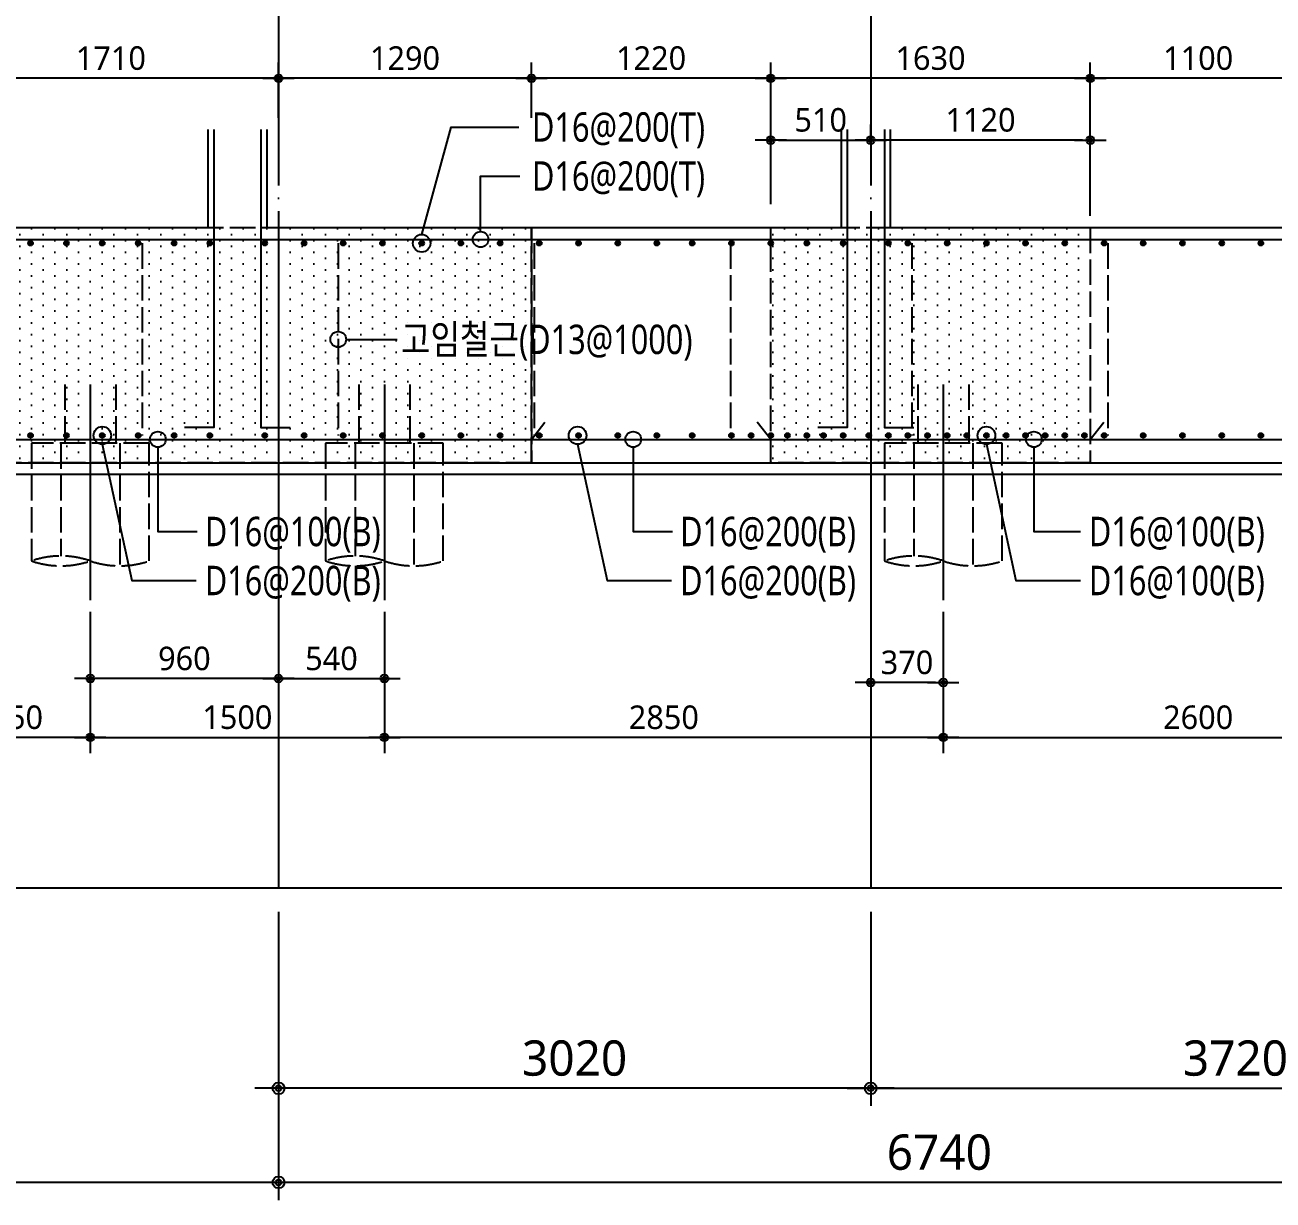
# Model space of a CAD drawing. Header units: millimetres. Extents: x 262481 to 2519995, y -394348 to 364571.
# Drawn here: x 544811 to 551176, y -83386 to -77393 of the extents above; entities that cross this region are included whole.
import ezdxf
from ezdxf.enums import TextEntityAlignment as Align
from ezdxf.xclip import XClip

# ---------------------------------------------------------------- set-up
doc = ezdxf.new("R2010")
doc.units = ezdxf.units.MM
doc.header["$LTSCALE"] = 65
doc.header["$XCLIPFRAME"] = 0
doc.linetypes.add('CEN', pattern=[62, 60, -1, 0, -1])
doc.linetypes.add('HID', pattern=[2.5, 2, -0.5])
doc.layers.get('Defpoints').update_dxf_attribs({"color": 145})
for name, color, linetype in [('BAR', 2, 'Continuous'), ('BAR1', 3, 'Continuous'), ('BARR', 1, 'Continuous'), ('CEN', 1, 'CEN'), ('DIM', 7, 'Continuous'), ('DOT', 3, 'Continuous'), ('LEADER', 7, 'Continuous'), ('PI', 4, 'HID'), ('T', 1, 'Continuous'), ('W1', 11, 'Continuous'), ('XS-기초$0$252', 252, 'Continuous'), ('고임철근', 4, 'HID'), ('버림', 8, 'Continuous'), ('보강구간', 6, 'HID')]:
    doc.layers.add(name, color=color, linetype=linetype)
doc.layers.add('DEFPOINT', color=144, linetype='Continuous', plot=False)
doc.layers.add('TEXT', color=3, linetype='Continuous', lineweight=9)
doc.styles.add('맑은고딕', font='malgun.ttf')
doc.dimstyles.new('DIM_40', dxfattribs={"dimscale": 40, "dimtxt": 3, "dimasz": 1, "dimexe": 2, "dimexo": 1.5, "dimgap": 1, "dimtad": 1, "dimdec": 0, "dimzin": 0, "dimdsep": 46, "dimtxsty": '맑은고딕', "dimblk1": 'DIMDOT', "dimblk2": 'DIMDOT', "dimsah": 1, "dimcen": 0.09, "dimdle": 2, "dimclrd": 7, "dimclre": 7, "dimclrt": 6, "dimadec": 0, "dimazin": 0, "dimtfac": 1, "dimtdec": 0, "dimtix": 1, "dimtmove": 2, "dimatfit": 3, "dimldrblk": 'DIMDOT', "dimfxl": 0, "dimtolj": 1, "dimtzin": 0, "dimarcsym": 0})
doc.dimstyles.new('DIM_60', dxfattribs={"dimscale": 60, "dimtxt": 3, "dimasz": 1, "dimexe": 1.5, "dimexo": 2, "dimgap": 1, "dimtad": 1, "dimdec": 0, "dimzin": 0, "dimdsep": 46, "dimtxsty": '맑은고딕', "dimblk1": 'DIMDOT', "dimblk2": 'DIMDOT', "dimsah": 1, "dimcen": 0.09, "dimdle": 2, "dimclrd": 7, "dimclre": 7, "dimclrt": 3, "dimadec": 0, "dimazin": 0, "dimtfac": 1, "dimtdec": 0, "dimtix": 1, "dimtmove": 2, "dimatfit": 3, "dimldrblk": 'DIMDOT', "dimfxl": 0, "dimtolj": 1, "dimtzin": 0, "dimarcsym": 0})
pattern_1 = [(270, (336404.29, -302471.65), (60, -30), [0, -60])]

# ---------------------------------------------------------------- blocks, each defined once
blk = doc.blocks.new('XS-기초$0$A$C762E058C')
at = {"layer": 'XS-기초$0$252'}
h = blk.add_hatch(color=256, dxfattribs=at)
h.dxf.hatch_style = 1
h.paths.add_polyline_path([(93400, -71500), (92600, -71500), (92600, -72000), (93400, -72000)])
h.paths.add_polyline_path([(85300, -71500), (84500, -71500), (84500, -72000), (85300, -72000)])
h.paths.add_polyline_path([(93400, -63400), (92600, -63400), (92600, -63900), (93400, -63900)])
h.paths.add_polyline_path([(85300, -63400), (84500, -63400), (84500, -63900), (85300, -63900)])
h.paths.add_polyline_path([(93400, -55300), (92600, -55300), (92600, -55800), (93400, -55800)])
h.paths.add_polyline_path([(85300, -55300), (84500, -55300), (84500, -55800), (85300, -55800)])
h.paths.add_polyline_path([(93400, -47200), (92600, -47200), (92600, -47700), (93400, -47700)])
h.paths.add_polyline_path([(85300, -47200), (84500, -47200), (84500, -47700), (85300, -47700)])
h.paths.add_polyline_path([(93400, -39100), (92600, -39100), (92600, -39600), (93400, -39600)])
h.paths.add_polyline_path([(85300, -39100), (84500, -39100), (84500, -39600), (85300, -39600)])
h.paths.add_polyline_path([(73650, -71500), (72850, -71500), (72850, -72000), (73650, -72000)])
h.paths.add_polyline_path([(77850, -71500), (77050, -71500), (77050, -72000), (77850, -72000)])
h.paths.add_polyline_path([(68450, -71500), (67650, -71500), (67650, -72000), (68450, -72000)])
h.paths.add_polyline_path([(73650, -63400), (72850, -63400), (72850, -63900), (73650, -63900)])
h.paths.add_polyline_path([(77850, -63400), (77050, -63400), (77050, -63900), (77850, -63900)])
h.paths.add_polyline_path([(68450, -63400), (67650, -63400), (67650, -63900), (68450, -63900)])
h.paths.add_polyline_path([(73650, -55300), (72850, -55300), (72850, -55800), (73650, -55800)])
h.paths.add_polyline_path([(77850, -55300), (77050, -55300), (77050, -55800), (77850, -55800)])
h.paths.add_polyline_path([(68450, -55300), (67650, -55300), (67650, -55800), (68450, -55800)])
h.paths.add_polyline_path([(73650, -47200), (72850, -47200), (72850, -47700), (73650, -47700)])
h.paths.add_polyline_path([(77850, -47200), (77050, -47200), (77050, -47700), (77850, -47700)])
h.paths.add_polyline_path([(68450, -47200), (67650, -47200), (67650, -47700), (68450, -47700)])
h.paths.add_polyline_path([(73650, -39100), (72850, -39100), (72850, -39600), (73650, -39600)])
h.paths.add_polyline_path([(77850, -39100), (77050, -39100), (77050, -39600), (77850, -39600)])
h.paths.add_polyline_path([(68450, -39100), (67650, -39100), (67650, -39600), (68450, -39600)])
h.paths.add_polyline_path([(73650, -22900), (72850, -22900), (72850, -23400), (73650, -23400)])
h.paths.add_polyline_path([(73650, -31000), (72850, -31000), (72850, -31500), (73650, -31500)])
h.paths.add_polyline_path([(101500, -63400), (100700, -63400), (100700, -63900), (101500, -63900)])
h.paths.add_polyline_path([(101500, -41540), (100700, -41540), (100700, -42040), (101500, -42040)])
h.paths.add_polyline_path([(101500, -35500), (100700, -35500), (100700, -36000), (101500, -36000)])
h.paths.add_polyline_path([(101500, -29350), (100700, -29350), (100700, -29850), (101500, -29850)])
h.paths.add_polyline_path([(101500, -22900), (100700, -22900), (100700, -23400), (101500, -23400)])
h.paths.add_polyline_path([(68450, -22900), (67650, -22900), (67650, -23400), (68450, -23400)])
h.paths.add_polyline_path([(77850, -22900), (77050, -22900), (77050, -23400), (77850, -23400)])
h.paths.add_polyline_path([(85300, -22900), (84500, -22900), (84500, -23400), (85300, -23400)])
h.paths.add_polyline_path([(93400, -31000), (92600, -31000), (92600, -31500), (93400, -31500)])
h.paths.add_polyline_path([(77850, -31000), (77050, -31000), (77050, -31500), (77850, -31500)])
h.paths.add_polyline_path([(85300, -31000), (84500, -31000), (84500, -31500), (85300, -31500)])
h.paths.add_polyline_path([(93400, -22900), (92600, -22900), (92600, -23400), (93400, -23400)])
h.paths.add_polyline_path([(68450, -31000), (67650, -31000), (67650, -31500), (68450, -31500)])
h.paths.add_polyline_path([(101500, -47580), (100700, -47580), (100700, -48080), (101500, -48080)])
h.paths.add_polyline_path([(101500, -55300), (100700, -55300), (100700, -55800), (101500, -55800)])
h.paths.add_polyline_path([(101700, -72000), (101700, -71200), (101200, -71200), (101200, -72000)])
h.paths.add_polyline_path([(125700, -72000), (125700, -71200), (125200, -71200), (125200, -72000)])
h.paths.add_polyline_path([(117700, -72000), (117700, -71200), (117200, -71200), (117200, -72000)])
h.paths.add_polyline_path([(109700, -72000), (109700, -71200), (109200, -71200), (109200, -72000)])
h.paths.add_polyline_path([(136755, -71500), (135955, -71500), (135955, -72000), (136755, -72000)])
h.paths.add_polyline_path([(144555, -71500), (143755, -71500), (143755, -72000), (144555, -72000)])
h.paths.add_polyline_path([(133700, -72000), (133700, -71200), (133200, -71200), (133200, -72000)])
blk = doc.blocks.new('XS-기초')
at = {"layer": 'XS-기초$0$252'}
blk.add_blockref('XS-기초$0$A$C762E058C', (118310, 198300), dxfattribs=at)
blk = doc.blocks.new('DIMDOT')
at = {"layer": 'DIM', "linetype": 'Continuous'}
blk.add_line((-2, 0), (2, 0), dxfattribs=at)
for radius in [0.5, 0.25]:
    blk.add_circle((0, 0), radius, dxfattribs=at)
blk = doc.blocks.new('*D550')
at = {"layer": 'Defpoints', "color": 0, "linetype": 'Continuous', "transparency": 16777216}
for p in [(546104.3, -81796.2), (552844.3, -81796.2), (546104.3, -83296.2)]:
    blk.add_point(p, dxfattribs=at)
at = {"layer": 'DIM', "color": 7, "linetype": 'Continuous', "lineweight": -2, "transparency": 16777216}
for p, q in [((546104.3, -81916.2), (546104.3, -83386.2)), ((552844.3, -81916.2), (552844.3, -83386.2)), ((552784.3, -83296.2), (546164.3, -83296.2))]:
    blk.add_line(p, q, dxfattribs=at)
at = {"layer": 'DIM', "color": 7, "linetype": 'Continuous', "lineweight": -2, "transparency": 16777216, "xscale": 60, "yscale": 60, "zscale": 60, "rotation": 180}
blk.add_blockref('DIMDOT', (546104.3, -83296.2), dxfattribs=at)
at = {"layer": 'DIM', "color": 7, "linetype": 'Continuous', "lineweight": -2, "transparency": 16777216, "xscale": 60, "yscale": 60, "zscale": 60}
blk.add_blockref('DIMDOT', (552844.3, -83296.2), dxfattribs=at)
at = {"layer": 'DIM', "color": 3, "linetype": 'Continuous', "transparency": 16777216, "insert": (549474.3, -83143.2), "char_height": 180, "attachment_point": 5, "style": '맑은고딕'}
blk.add_mtext('\\A1;6740', dxfattribs=at)
blk = doc.blocks.new('*D551')
at = {"layer": 'Defpoints', "color": 0, "linetype": 'Continuous', "transparency": 16777216}
for p in [(546104.3, -81796.2), (549124.3, -81796.2), (546104.3, -82816.2)]:
    blk.add_point(p, dxfattribs=at)
at = {"layer": 'DIM', "color": 7, "linetype": 'Continuous', "lineweight": -2, "transparency": 16777216}
for p, q in [((546104.3, -81916.2), (546104.3, -82906.2)), ((549124.3, -81916.2), (549124.3, -82906.2)), ((549064.3, -82816.2), (546164.3, -82816.2))]:
    blk.add_line(p, q, dxfattribs=at)
at = {"layer": 'DIM', "color": 7, "linetype": 'Continuous', "lineweight": -2, "transparency": 16777216, "xscale": 60, "yscale": 60, "zscale": 60, "rotation": 180}
blk.add_blockref('DIMDOT', (546104.3, -82816.2), dxfattribs=at)
at = {"layer": 'DIM', "color": 7, "linetype": 'Continuous', "lineweight": -2, "transparency": 16777216, "xscale": 60, "yscale": 60, "zscale": 60}
blk.add_blockref('DIMDOT', (549124.3, -82816.2), dxfattribs=at)
at = {"layer": 'DIM', "color": 3, "linetype": 'Continuous', "transparency": 16777216, "insert": (547614.3, -82663.2), "char_height": 180, "attachment_point": 5, "style": '맑은고딕'}
blk.add_mtext('\\A1;3020', dxfattribs=at)
blk = doc.blocks.new('*D552')
at = {"layer": 'Defpoints', "color": 0, "linetype": 'Continuous', "transparency": 16777216}
for p in [(549124.3, -81796.2), (552844.3, -81796.2), (552844.3, -82816.2)]:
    blk.add_point(p, dxfattribs=at)
at = {"layer": 'DIM', "color": 7, "linetype": 'Continuous', "lineweight": -2, "transparency": 16777216}
for p, q in [((549124.3, -81916.2), (549124.3, -82906.2)), ((552844.3, -81916.2), (552844.3, -82906.2)), ((549184.3, -82816.2), (552784.3, -82816.2))]:
    blk.add_line(p, q, dxfattribs=at)
at = {"layer": 'DIM', "color": 7, "linetype": 'Continuous', "lineweight": -2, "transparency": 16777216, "xscale": 60, "yscale": 60, "zscale": 60, "rotation": 180}
blk.add_blockref('DIMDOT', (549124.3, -82816.2), dxfattribs=at)
at = {"layer": 'DIM', "color": 7, "linetype": 'Continuous', "lineweight": -2, "transparency": 16777216, "xscale": 60, "yscale": 60, "zscale": 60}
blk.add_blockref('DIMDOT', (552844.3, -82816.2), dxfattribs=at)
at = {"layer": 'DIM', "color": 3, "linetype": 'Continuous', "transparency": 16777216, "insert": (550984.3, -82663.2), "char_height": 180, "attachment_point": 5, "style": '맑은고딕'}
blk.add_mtext('\\A1;3720', dxfattribs=at)
blk = doc.blocks.new('p')
at = {"layer": 'PI'}
for p, q in [((-130, 300), (-130, 0)), ((130, 300), (130, 0)), ((300, 0), (-300, 0)), ((-300, 0), (-300, -600)), ((-150, 0), (-150, -575)), ((150, 0), (150, -625)), ((300, -600), (300, 0))]:
    blk.add_line(p, q, dxfattribs=at)
at = {"layer": 'PI', "color": 6, "linetype": 'Continuous'}
blk.add_line((0, 300, 0), (0, -800, 0), dxfattribs=at)
at = {"layer": 'PI'}
for centre, start, end in [((-150, -1037.5), 71.07536, 108.92464), ((-150, -162.5), 251.07536, 288.92464), ((150, -162.5), 251.07536, 288.92464)]:
    blk.add_arc(centre, 462.5, start, end, dxfattribs=at)
blk = doc.blocks.new('BAR')
at = {"layer": 'BARR'}
h = blk.add_hatch(color=256, dxfattribs=at)
edge = h.paths.add_edge_path()
edge.add_arc((0, 0), 15, 0, 360)
blk.add_circle((0, 0), 15, dxfattribs=at)
blk = doc.blocks.new('*D640')
at = {"layer": 'Defpoints', "color": 0, "linetype": 'Continuous', "transparency": 16777216}
for p in [(545144.3, -80326.4), (546644.3, -80326.4), (546644.3, -81026.4)]:
    blk.add_point(p, dxfattribs=at)
at = {"layer": 'DIM', "color": 7, "linetype": 'Continuous', "lineweight": -2, "transparency": 16777216}
for p, q in [((545144.3, -80386.4), (545144.3, -81106.4)), ((546644.3, -80386.4), (546644.3, -81106.4)), ((545184.3, -81026.4), (546604.3, -81026.4))]:
    blk.add_line(p, q, dxfattribs=at)
at = {"layer": 'DIM', "color": 7, "linetype": 'Continuous', "lineweight": -2, "transparency": 16777216, "xscale": 40, "yscale": 40, "zscale": 40, "rotation": 180}
blk.add_blockref('DIMDOT', (545144.3, -81026.4), dxfattribs=at)
at = {"layer": 'DIM', "color": 7, "linetype": 'Continuous', "lineweight": -2, "transparency": 16777216, "xscale": 40, "yscale": 40, "zscale": 40}
blk.add_blockref('DIMDOT', (546644.3, -81026.4), dxfattribs=at)
at = {"layer": 'DIM', "color": 6, "linetype": 'Continuous', "transparency": 16777216, "insert": (545894.3, -80924.1), "char_height": 120, "attachment_point": 5, "style": '맑은고딕'}
blk.add_mtext('\\A1;1500', dxfattribs=at)
blk = doc.blocks.new('*D641')
at = {"layer": 'Defpoints', "color": 0, "linetype": 'Continuous', "transparency": 16777216}
for p in [(544394.3, -80326.4), (545144.3, -80326.4), (544394.3, -81026.4)]:
    blk.add_point(p, dxfattribs=at)
at = {"layer": 'DIM', "color": 7, "linetype": 'Continuous', "lineweight": -2, "transparency": 16777216}
for p, q in [((544394.3, -80386.4), (544394.3, -81106.4)), ((545144.3, -80386.4), (545144.3, -81106.4)), ((545104.3, -81026.4), (544434.3, -81026.4))]:
    blk.add_line(p, q, dxfattribs=at)
at = {"layer": 'DIM', "color": 7, "linetype": 'Continuous', "lineweight": -2, "transparency": 16777216, "xscale": 40, "yscale": 40, "zscale": 40, "rotation": 180}
blk.add_blockref('DIMDOT', (544394.3, -81026.4), dxfattribs=at)
at = {"layer": 'DIM', "color": 7, "linetype": 'Continuous', "lineweight": -2, "transparency": 16777216, "xscale": 40, "yscale": 40, "zscale": 40}
blk.add_blockref('DIMDOT', (545144.3, -81026.4), dxfattribs=at)
at = {"layer": 'DIM', "color": 6, "linetype": 'Continuous', "transparency": 16777216, "insert": (544769.3, -80924.5), "char_height": 120, "attachment_point": 5, "style": '맑은고딕'}
blk.add_mtext('\\A1;750', dxfattribs=at)
blk = doc.blocks.new('*D645')
at = {"layer": 'Defpoints', "color": 0, "linetype": 'Continuous', "transparency": 16777216}
for p in [(546104.3, -80326.4), (546644.3, -80326.4), (546644.3, -80726.4)]:
    blk.add_point(p, dxfattribs=at)
at = {"layer": 'DIM', "color": 7, "linetype": 'Continuous', "lineweight": -2, "transparency": 16777216}
for p, q in [((546104.3, -80386.4), (546104.3, -80806.4)), ((546644.3, -80386.4), (546644.3, -80806.4)), ((546144.3, -80726.4), (546604.3, -80726.4))]:
    blk.add_line(p, q, dxfattribs=at)
at = {"layer": 'DIM', "color": 7, "linetype": 'Continuous', "lineweight": -2, "transparency": 16777216, "xscale": 40, "yscale": 40, "zscale": 40, "rotation": 180}
blk.add_blockref('DIMDOT', (546104.3, -80726.4), dxfattribs=at)
at = {"layer": 'DIM', "color": 7, "linetype": 'Continuous', "lineweight": -2, "transparency": 16777216, "xscale": 40, "yscale": 40, "zscale": 40}
blk.add_blockref('DIMDOT', (546644.3, -80726.4), dxfattribs=at)
at = {"layer": 'DIM', "color": 6, "linetype": 'Continuous', "transparency": 16777216, "insert": (546374.3, -80624.5), "char_height": 120, "attachment_point": 5, "style": '맑은고딕'}
blk.add_mtext('\\A1;540', dxfattribs=at)
blk = doc.blocks.new('*D646')
at = {"layer": 'Defpoints', "color": 0, "linetype": 'Continuous', "transparency": 16777216}
for p in [(545144.3, -80326.4), (546104.3, -80326.4), (545144.3, -80726.4)]:
    blk.add_point(p, dxfattribs=at)
at = {"layer": 'DIM', "color": 7, "linetype": 'Continuous', "lineweight": -2, "transparency": 16777216}
for p, q in [((545144.3, -80386.4), (545144.3, -80806.4)), ((546104.3, -80386.4), (546104.3, -80806.4)), ((546064.3, -80726.4), (545184.3, -80726.4))]:
    blk.add_line(p, q, dxfattribs=at)
at = {"layer": 'DIM', "color": 7, "linetype": 'Continuous', "lineweight": -2, "transparency": 16777216, "xscale": 40, "yscale": 40, "zscale": 40, "rotation": 180}
blk.add_blockref('DIMDOT', (545144.3, -80726.4), dxfattribs=at)
at = {"layer": 'DIM', "color": 7, "linetype": 'Continuous', "lineweight": -2, "transparency": 16777216, "xscale": 40, "yscale": 40, "zscale": 40}
blk.add_blockref('DIMDOT', (546104.3, -80726.4), dxfattribs=at)
at = {"layer": 'DIM', "color": 6, "linetype": 'Continuous', "transparency": 16777216, "insert": (545624.3, -80624.5), "char_height": 120, "attachment_point": 5, "style": '맑은고딕'}
blk.add_mtext('\\A1;960', dxfattribs=at)
blk = doc.blocks.new('*D647')
at = {"layer": 'Defpoints', "color": 0, "linetype": 'Continuous', "transparency": 16777216}
for p in [(546644.3, -80326.4), (549494.3, -80326.4), (546644.3, -81026.4)]:
    blk.add_point(p, dxfattribs=at)
at = {"layer": 'DIM', "color": 7, "linetype": 'Continuous', "lineweight": -2, "transparency": 16777216}
for p, q in [((546644.3, -80386.4), (546644.3, -81106.4)), ((549494.3, -80386.4), (549494.3, -81106.4)), ((549454.3, -81026.4), (546684.3, -81026.4))]:
    blk.add_line(p, q, dxfattribs=at)
at = {"layer": 'DIM', "color": 7, "linetype": 'Continuous', "lineweight": -2, "transparency": 16777216, "xscale": 40, "yscale": 40, "zscale": 40, "rotation": 180}
blk.add_blockref('DIMDOT', (546644.3, -81026.4), dxfattribs=at)
at = {"layer": 'DIM', "color": 7, "linetype": 'Continuous', "lineweight": -2, "transparency": 16777216, "xscale": 40, "yscale": 40, "zscale": 40}
blk.add_blockref('DIMDOT', (549494.3, -81026.4), dxfattribs=at)
at = {"layer": 'DIM', "color": 6, "linetype": 'Continuous', "transparency": 16777216, "insert": (548069.3, -80924.5), "char_height": 120, "attachment_point": 5, "style": '맑은고딕'}
blk.add_mtext('\\A1;2850', dxfattribs=at)
blk = doc.blocks.new('*D648')
at = {"layer": 'Defpoints', "color": 0, "linetype": 'Continuous', "transparency": 16777216}
for p in [(546104.3, -77664.8), (546104.3, -77926.4), (547394.3, -77926.4)]:
    blk.add_point(p, dxfattribs=at)
at = {"layer": 'DIM', "color": 7, "linetype": 'Continuous', "lineweight": -2, "transparency": 16777216}
for p, q in [((546104.3, -77866.4), (546104.3, -77584.8)), ((547394.3, -77866.4), (547394.3, -77584.8)), ((547354.3, -77664.8), (546144.3, -77664.8))]:
    blk.add_line(p, q, dxfattribs=at)
at = {"layer": 'DIM', "color": 7, "linetype": 'Continuous', "lineweight": -2, "transparency": 16777216, "xscale": 40, "yscale": 40, "zscale": 40, "rotation": 180}
blk.add_blockref('DIMDOT', (546104.3, -77664.8), dxfattribs=at)
at = {"layer": 'DIM', "color": 7, "linetype": 'Continuous', "lineweight": -2, "transparency": 16777216, "xscale": 40, "yscale": 40, "zscale": 40}
blk.add_blockref('DIMDOT', (547394.3, -77664.8), dxfattribs=at)
at = {"layer": 'DIM', "color": 6, "linetype": 'Continuous', "transparency": 16777216, "insert": (546749.3, -77562.5), "char_height": 120, "attachment_point": 5, "style": '맑은고딕'}
blk.add_mtext('\\A1;1290', dxfattribs=at)
blk = doc.blocks.new('*D649')
at = {"layer": 'Defpoints', "color": 0, "linetype": 'Continuous', "transparency": 16777216}
for p in [(549494.3, -80386.4), (552094.3, -80386.4), (552094.3, -81026.4)]:
    blk.add_point(p, dxfattribs=at)
at = {"layer": 'DIM', "color": 7, "linetype": 'Continuous', "lineweight": -2, "transparency": 16777216}
for p, q in [((549494.3, -80446.4), (549494.3, -81106.4)), ((552094.3, -80446.4), (552094.3, -81106.4)), ((549534.3, -81026.4), (552054.3, -81026.4))]:
    blk.add_line(p, q, dxfattribs=at)
at = {"layer": 'DIM', "color": 7, "linetype": 'Continuous', "lineweight": -2, "transparency": 16777216, "xscale": 40, "yscale": 40, "zscale": 40, "rotation": 180}
blk.add_blockref('DIMDOT', (549494.3, -81026.4), dxfattribs=at)
at = {"layer": 'DIM', "color": 7, "linetype": 'Continuous', "lineweight": -2, "transparency": 16777216, "xscale": 40, "yscale": 40, "zscale": 40}
blk.add_blockref('DIMDOT', (552094.3, -81026.4), dxfattribs=at)
at = {"layer": 'DIM', "color": 6, "linetype": 'Continuous', "transparency": 16777216, "insert": (550794.3, -80924.5), "char_height": 120, "attachment_point": 5, "style": '맑은고딕'}
blk.add_mtext('\\A1;2600', dxfattribs=at)
blk = doc.blocks.new('*D678')
at = {"layer": 'Defpoints', "color": 0, "linetype": 'Continuous', "transparency": 16777216}
for p in [(549124.3, -80386.4), (549494.3, -80386.4), (549124.3, -80746.4)]:
    blk.add_point(p, dxfattribs=at)
at = {"layer": 'DIM', "color": 7, "linetype": 'Continuous', "lineweight": -2, "transparency": 16777216}
for p, q in [((549124.3, -80446.4), (549124.3, -80826.4)), ((549494.3, -80446.4), (549494.3, -80826.4)), ((549454.3, -80746.4), (549164.3, -80746.4))]:
    blk.add_line(p, q, dxfattribs=at)
at = {"layer": 'DIM', "color": 7, "linetype": 'Continuous', "lineweight": -2, "transparency": 16777216, "xscale": 40, "yscale": 40, "zscale": 40, "rotation": 180}
blk.add_blockref('DIMDOT', (549124.3, -80746.4), dxfattribs=at)
at = {"layer": 'DIM', "color": 7, "linetype": 'Continuous', "lineweight": -2, "transparency": 16777216, "xscale": 40, "yscale": 40, "zscale": 40}
blk.add_blockref('DIMDOT', (549494.3, -80746.4), dxfattribs=at)
at = {"layer": 'DIM', "color": 6, "linetype": 'Continuous', "transparency": 16777216, "insert": (549309.3, -80644.5), "char_height": 120, "attachment_point": 5, "style": '맑은고딕'}
blk.add_mtext('\\A1;370', dxfattribs=at)
blk = doc.blocks.new('*D679')
at = {"layer": 'Defpoints', "color": 0, "linetype": 'Continuous', "transparency": 16777216}
for p in [(544394.3, -77664.8), (546104.3, -77926.4), (544394.3, -78426.4)]:
    blk.add_point(p, dxfattribs=at)
at = {"layer": 'DIM', "color": 7, "linetype": 'Continuous', "lineweight": -2, "transparency": 16777216}
for p, q in [((544394.3, -78366.4), (544394.3, -77584.8)), ((546104.3, -77866.4), (546104.3, -77584.8)), ((546064.3, -77664.8), (544434.3, -77664.8))]:
    blk.add_line(p, q, dxfattribs=at)
at = {"layer": 'DIM', "color": 7, "linetype": 'Continuous', "lineweight": -2, "transparency": 16777216, "xscale": 40, "yscale": 40, "zscale": 40, "rotation": 180}
blk.add_blockref('DIMDOT', (544394.3, -77664.8), dxfattribs=at)
at = {"layer": 'DIM', "color": 7, "linetype": 'Continuous', "lineweight": -2, "transparency": 16777216, "xscale": 40, "yscale": 40, "zscale": 40}
blk.add_blockref('DIMDOT', (546104.3, -77664.8), dxfattribs=at)
at = {"layer": 'DIM', "color": 6, "linetype": 'Continuous', "transparency": 16777216, "insert": (545249.3, -77562.5), "char_height": 120, "attachment_point": 5, "style": '맑은고딕'}
blk.add_mtext('\\A1;1710', dxfattribs=at)
blk = doc.blocks.new('*D680')
at = {"layer": 'Defpoints', "color": 0, "linetype": 'Continuous', "transparency": 16777216}
for p in [(547394.3, -77664.8), (547394.3, -77926.4), (548614.3, -78367.1)]:
    blk.add_point(p, dxfattribs=at)
at = {"layer": 'DIM', "color": 7, "linetype": 'Continuous', "lineweight": -2, "transparency": 16777216}
for p, q in [((547394.3, -77866.4), (547394.3, -77584.8)), ((548614.3, -78307.1), (548614.3, -77584.8)), ((548574.3, -77664.8), (547434.3, -77664.8))]:
    blk.add_line(p, q, dxfattribs=at)
at = {"layer": 'DIM', "color": 7, "linetype": 'Continuous', "lineweight": -2, "transparency": 16777216, "xscale": 40, "yscale": 40, "zscale": 40, "rotation": 180}
blk.add_blockref('DIMDOT', (547394.3, -77664.8), dxfattribs=at)
at = {"layer": 'DIM', "color": 7, "linetype": 'Continuous', "lineweight": -2, "transparency": 16777216, "xscale": 40, "yscale": 40, "zscale": 40}
blk.add_blockref('DIMDOT', (548614.3, -77664.8), dxfattribs=at)
at = {"layer": 'DIM', "color": 6, "linetype": 'Continuous', "transparency": 16777216, "insert": (548004.3, -77562.5), "char_height": 120, "attachment_point": 5, "style": '맑은고딕'}
blk.add_mtext('\\A1;1220', dxfattribs=at)
blk = doc.blocks.new('*D681')
at = {"layer": 'Defpoints', "color": 0, "linetype": 'Continuous', "transparency": 16777216}
for p in [(548614.3, -77664.8), (548614.3, -78367.1), (550244.3, -78426.4)]:
    blk.add_point(p, dxfattribs=at)
at = {"layer": 'DIM', "color": 7, "linetype": 'Continuous', "lineweight": -2, "transparency": 16777216}
for p, q in [((548614.3, -78307.1), (548614.3, -77584.8)), ((550244.3, -78366.4), (550244.3, -77584.8)), ((550204.3, -77664.8), (548654.3, -77664.8))]:
    blk.add_line(p, q, dxfattribs=at)
at = {"layer": 'DIM', "color": 7, "linetype": 'Continuous', "lineweight": -2, "transparency": 16777216, "xscale": 40, "yscale": 40, "zscale": 40, "rotation": 180}
blk.add_blockref('DIMDOT', (548614.3, -77664.8), dxfattribs=at)
at = {"layer": 'DIM', "color": 7, "linetype": 'Continuous', "lineweight": -2, "transparency": 16777216, "xscale": 40, "yscale": 40, "zscale": 40}
blk.add_blockref('DIMDOT', (550244.3, -77664.8), dxfattribs=at)
at = {"layer": 'DIM', "color": 6, "linetype": 'Continuous', "transparency": 16777216, "insert": (549429.3, -77562.5), "char_height": 120, "attachment_point": 5, "style": '맑은고딕'}
blk.add_mtext('\\A1;1630', dxfattribs=at)
blk = doc.blocks.new('*D682')
at = {"layer": 'Defpoints', "color": 0, "linetype": 'Continuous', "transparency": 16777216}
for p in [(550244.3, -77664.8), (551344.3, -77926.4), (550244.3, -78426.4)]:
    blk.add_point(p, dxfattribs=at)
at = {"layer": 'DIM', "color": 7, "linetype": 'Continuous', "lineweight": -2, "transparency": 16777216}
for p, q in [((550244.3, -78366.4), (550244.3, -77584.8)), ((551344.3, -77866.4), (551344.3, -77584.8)), ((551304.3, -77664.8), (550284.3, -77664.8))]:
    blk.add_line(p, q, dxfattribs=at)
at = {"layer": 'DIM', "color": 7, "linetype": 'Continuous', "lineweight": -2, "transparency": 16777216, "xscale": 40, "yscale": 40, "zscale": 40, "rotation": 180}
blk.add_blockref('DIMDOT', (550244.3, -77664.8), dxfattribs=at)
at = {"layer": 'DIM', "color": 7, "linetype": 'Continuous', "lineweight": -2, "transparency": 16777216, "xscale": 40, "yscale": 40, "zscale": 40}
blk.add_blockref('DIMDOT', (551344.3, -77664.8), dxfattribs=at)
at = {"layer": 'DIM', "color": 6, "linetype": 'Continuous', "transparency": 16777216, "insert": (550794.3, -77562.5), "char_height": 120, "attachment_point": 5, "style": '맑은고딕'}
blk.add_mtext('\\A1;1100', dxfattribs=at)
blk = doc.blocks.new('*D694')
at = {"layer": 'Defpoints', "color": 0, "linetype": 'Continuous', "transparency": 16777216}
for p in [(549124.3, -77926.4), (549124.3, -77979.8), (548614.3, -78367.1)]:
    blk.add_point(p, dxfattribs=at)
at = {"layer": 'DIM', "color": 7, "linetype": 'Continuous', "lineweight": -2, "transparency": 16777216}
for p, q in [((548614.3, -78307.1), (548614.3, -77899.8)), ((548654.3, -77979.8), (549084.3, -77979.8)), ((549124.3, -77986.4), (549124.3, -78059.8))]:
    blk.add_line(p, q, dxfattribs=at)
at = {"layer": 'DIM', "color": 7, "linetype": 'Continuous', "lineweight": -2, "transparency": 16777216, "xscale": 40, "yscale": 40, "zscale": 40, "rotation": 180}
blk.add_blockref('DIMDOT', (548614.3, -77979.8), dxfattribs=at)
at = {"layer": 'DIM', "color": 7, "linetype": 'Continuous', "lineweight": -2, "transparency": 16777216, "xscale": 40, "yscale": 40, "zscale": 40}
blk.add_blockref('DIMDOT', (549124.3, -77979.8), dxfattribs=at)
at = {"layer": 'DIM', "color": 6, "linetype": 'Continuous', "transparency": 16777216, "insert": (548869.3, -77877.5), "char_height": 120, "attachment_point": 5, "style": '맑은고딕'}
blk.add_mtext('\\A1;510', dxfattribs=at)
blk = doc.blocks.new('*D695')
at = {"layer": 'Defpoints', "color": 0, "linetype": 'Continuous', "transparency": 16777216}
for p in [(549124.3, -77979.8), (549124.3, -78053.9), (550244.3, -78426.4)]:
    blk.add_point(p, dxfattribs=at)
at = {"layer": 'DIM', "color": 7, "linetype": 'Continuous', "lineweight": -2, "transparency": 16777216}
for p, q in [((549124.3, -77993.9), (549124.3, -77899.8)), ((550244.3, -78366.4), (550244.3, -77899.8)), ((550204.3, -77979.8), (549164.3, -77979.8))]:
    blk.add_line(p, q, dxfattribs=at)
at = {"layer": 'DIM', "color": 7, "linetype": 'Continuous', "lineweight": -2, "transparency": 16777216, "xscale": 40, "yscale": 40, "zscale": 40, "rotation": 180}
blk.add_blockref('DIMDOT', (549124.3, -77979.8), dxfattribs=at)
at = {"layer": 'DIM', "color": 7, "linetype": 'Continuous', "lineweight": -2, "transparency": 16777216, "xscale": 40, "yscale": 40, "zscale": 40}
blk.add_blockref('DIMDOT', (550244.3, -77979.8), dxfattribs=at)
at = {"layer": 'DIM', "color": 6, "linetype": 'Continuous', "transparency": 16777216, "insert": (549684.3, -77877.5), "char_height": 120, "attachment_point": 5, "style": '맑은고딕'}
blk.add_mtext('\\A1;1120', dxfattribs=at)

msp = doc.modelspace()

# ---------------------------------------------------------------- hatches: boundary and pattern name
at = {"layer": 'DOT'}
h = msp.add_hatch(dxfattribs=at)
h.set_pattern_fill('DOTS', color=256, scale=60, angle=-90, style=0)
h.set_pattern_definition(pattern_1)
h.paths.add_polyline_path([(544394.3, -79626.4), (544394.3, -78426.4), (547394.3, -78426.4), (547394.3, -79626.4)])
h = msp.add_hatch(dxfattribs=at)
h.set_pattern_fill('DOTS', color=256, scale=60, angle=-90, style=0)
h.set_pattern_definition(pattern_1)
h.paths.add_polyline_path([(548614.3, -79626.4), (548614.3, -78426.4), (550244.3, -78426.4), (550244.3, -79626.4)])

# ---------------------------------------------------------------- linework, layer by layer
at = {"layer": 'BAR1'}
for p, q in [((543104.3, -78486.4), (576057.9, -78486.4)), ((547394.3, -79506.4), (547463, -79418.5)), ((548614.3, -79506.4), (548545.6, -79418.5)), ((550244.3, -79506.4), (550313, -79418.5)), ((544454.3, -79506.4), (574714.3, -79506.4))]:
    msp.add_line(p, q, dxfattribs=at)
for points in [[(545774.3, -77926.4), (545774.3, -79446.4), (545624.3, -79446.4)], [(546014.3, -77926.4), (546014.3, -79446.4), (546164.3, -79446.4)], [(549004.3, -77926.4), (549004.3, -79446.4), (548854.3, -79446.4)], [(549194.3, -77926.4), (549194.3, -79446.4), (549344.3, -79446.4)]]:
    msp.add_lwpolyline(points, dxfattribs=at)
at = {"layer": 'CEN'}
for p, q in [((546104.3, -74311.6), (546104.3, -81796.2)), ((549124.3, -74311.6), (549124.3, -81796.2))]:
    msp.add_line(p, q, dxfattribs=at)
at = {"layer": 'DEFPOINT'}
for points in [[(541304.3, -60246.6), (582364.3, -60246.6), (582364.3, -83296.2), (541304.3, -83296.2)], [(543104.3, -61746.6), (580564.3, -61746.6), (580564.3, -81796.2), (543104.3, -81796.2)]]:
    msp.add_lwpolyline(points, close=True, dxfattribs=at)
at = {"layer": 'LEADER', "color": 7}
msp.add_line((546448.6, -78996.4), (546708.6, -78996.4), dxfattribs=at)
for points in [[(546834.3, -78461.4), (546984.3, -77913.2), (547330.2, -77913.2)], [(547135, -78446.4), (547135, -78163.2), (547335, -78163.2)], [(545205.7, -79531.4), (545355.7, -80226.4), (545684.8, -80226.4)], [(545489, -79546.4), (545489, -79976.4), (545689, -79976.4)], [(547629.7, -79531.4), (547779.7, -80226.4), (548108.8, -80226.4)], [(547913, -79546.4), (547913, -79976.4), (548113, -79976.4)], [(549714.3, -79531.4), (549864.3, -80226.4), (550193.4, -80226.4)], [(549956.3, -79546.4), (549956.3, -79976.4), (550193.7, -79976.4)]]:
    msp.add_lwpolyline(points, dxfattribs=at)
for centre, radius in [((546834.3, -78506.4), 45), ((547135, -78486.4), 40), ((546408.6, -78996.4), 40), ((545205.7, -79486.4), 45), ((545489, -79506.4), 40), ((547629.7, -79486.4), 45), ((547913, -79506.4), 40), ((549714.3, -79486.4), 45), ((549956.3, -79506.4), 40)]:
    msp.add_circle(centre, radius, dxfattribs=at)
at = {"layer": 'W1'}
for p, q in [((545744.3, -77926.4), (545744.3, -78426.4)), ((546044.3, -77926.4), (546044.3, -78426.4)), ((548974.3, -77926.4), (548974.3, -78426.4)), ((549224.3, -77926.4), (549224.3, -78426.4)), ((543104.3, -78426.4), (545744.3, -78426.4)), ((546044.3, -78426.4), (548974.3, -78426.4)), ((549224.3, -78426.4), (552719.3, -78426.4)), ((544394.3, -79626.4), (574774.3, -79626.4))]:
    msp.add_line(p, q, dxfattribs=at)
at = {"layer": '고임철근'}
for p, q in [((545408.6, -78506.4), (545408.6, -79486.4)), ((546408.6, -78506.4), (546408.6, -79486.4)), ((547408.6, -78506.4), (547408.6, -79486.4)), ((548408.6, -78506.4), (548408.6, -79486.4)), ((549334.3, -78506.4), (549334.3, -79486.4)), ((550334.3, -78506.4), (550334.3, -79486.4))]:
    msp.add_line(p, q, dxfattribs=at)
at = {"layer": '버림'}
msp.add_lwpolyline([(574874.3, -79686.4), (544294.3, -79686.4)], dxfattribs=at)
at = {"layer": '보강구간'}
for points in [[(544394.3, -79626.4), (544394.3, -78426.4), (547394.3, -78426.4), (547394.3, -79626.4), (544394.3, -79626.4)], [(547394.3, -79626.4), (547394.3, -78426.4)], [(548614.3, -79626.4), (548614.3, -78426.4), (550244.3, -78426.4), (550244.3, -79626.4), (548614.3, -79626.4)]]:
    msp.add_lwpolyline(points, dxfattribs=at)

# ---------------------------------------------------------------- block references
ref = msp.add_blockref('XS-기초', (321634.3, -207201.6))
XClip(ref).set_block_clipping_path([(221470.0000000022, 130890.0000000024), (254429.9999999936, 145455.0000000008)])
at = {"layer": 'BAR', "xscale": 0.8, "yscale": 0.8, "zscale": 0.8, "rotation": 270}
for p in [(544840, -78506.4), (545022.9, -78506.4), (545205.7, -78506.4), (545388.6, -78506.4), (545571.4, -78506.4), (545754.3, -78506.4), (546034.3, -78506.4), (546234.3, -78506.4), (546434.3, -78506.4), (546634.3, -78506.4), (546834.3, -78506.4), (547034.3, -78506.4), (547234.3, -78506.4), (547434.3, -78506.4), (547634.3, -78506.4), (547834.3, -78506.4), (548034.3, -78506.4), (548214.3, -78506.4), (548414.3, -78506.4), (548614.3, -78506.4), (548799.3, -78506.4), (548984.3, -78506.4), (549214.3, -78506.4), (549314.3, -78506.4), (549514.3, -78506.4), (549714.3, -78506.4), (549914.3, -78506.4), (550114.3, -78506.4), (550314.3, -78506.4), (550514.3, -78506.4), (550714.3, -78506.4), (550914.3, -78506.4), (551114.3, -78506.4), (544840, -79486.4), (545022.9, -79486.4), (545205.7, -79486.4), (545388.6, -79486.4), (545571.4, -79486.4), (545754.3, -79486.4), (546034.3, -79486.4), (546234.3, -79486.4), (546434.3, -79486.4), (546634.3, -79486.4), (546834.3, -79486.4), (547034.3, -79486.4), (547234.3, -79486.4), (547434.3, -79486.4), (547634.3, -79486.4), (547834.3, -79486.4), (548034.3, -79486.4), (548214.3, -79486.4), (548414.3, -79486.4), (548514.3, -79486.4), (548614.3, -79486.4), (548699.3, -79486.4), (548799.3, -79486.4), (548884.3, -79486.4), (548984.3, -79486.4), (549114.3, -79486.4), (549214.3, -79486.4), (549314.3, -79486.4), (549414.3, -79486.4), (549514.3, -79486.4), (549614.3, -79486.4), (549714.3, -79486.4), (549814.3, -79486.4), (549914.3, -79486.4), (550014.3, -79486.4), (550114.3, -79486.4), (550214.3, -79486.4), (550314.3, -79486.4), (550514.3, -79486.4), (550714.3, -79486.4), (550914.3, -79486.4), (551114.3, -79486.4)]:
    msp.add_blockref('BAR', p, dxfattribs=at)
at = {"layer": 'PI'}
for p in [(545144.3, -79526.4, 0), (546644.3, -79526.4, 0), (549494.3, -79526.4, 0)]:
    msp.add_blockref('p', p, dxfattribs=at)

# ---------------------------------------------------------------- texts
at = {"layer": 'T', "style": '맑은고딕', "width": 0.8}
for s, p in [('D16@200(T)', (547397.3, -77913.2)), ('D16@200(T)', (547397.3, -78163.2)), ('D16@100(B)', (545728.6, -79976.4)), ('D16@200(B)', (548152.6, -79976.4)), ('D16@100(B)', (550237.2, -79976.4)), ('D16@200(B)', (545728.6, -80226.4)), ('D16@200(B)', (548152.6, -80226.4)), ('D16@100(B)', (550237.2, -80226.4))]:
    msp.add_text(s, height=150, dxfattribs=at).set_placement(p, align=Align.MIDDLE_LEFT)
at = {"layer": 'TEXT', "style": '맑은고딕', "width": 0.8}
msp.add_text('고임철근(D13@1000)', height=150, dxfattribs=at).set_placement((546728.6, -78996.4), align=Align.MIDDLE_LEFT)

# ---------------------------------------------------------------- dimensions: what is measured, and where the dimension line sits
at = {"layer": 'DIM', "linetype": 'Continuous'}
for base, p1, p2, picture, middle in [((544394.3, -77664.8), (546104.3, -77926.4), (544394.3, -78426.4), '*D679', (545249.3, -77562.5)), ((546104.3, -77664.8), (547394.3, -77926.4), (546104.3, -77926.4), '*D648', (546749.3, -77562.5)), ((547394.3, -77664.8), (548614.3, -78367.1), (547394.3, -77926.4), '*D680', (548004.3, -77562.5)), ((548614.3, -77664.8), (550244.3, -78426.4), (548614.3, -78367.1), '*D681', (549429.3, -77562.5)), ((550244.3, -77664.8), (551344.3, -77926.4), (550244.3, -78426.4), '*D682', (550794.3, -77562.5)), ((549124.3, -77979.8), (548614.3, -78367.1), (549124.3, -77926.4), '*D694', (548869.3, -77877.5)), ((549124.3, -77979.8), (550244.3, -78426.4), (549124.3, -78053.9), '*D695', (549684.3, -77877.5)), ((546644.3, -81026.4), (545144.3, -80326.4), (546644.3, -80326.4), '*D640', (545894.3, -80924.1)), ((546644.3, -80726.4), (546104.3, -80326.4), (546644.3, -80326.4), '*D645', (546374.3, -80624.5)), ((549124.3, -80746.4), (549494.3, -80386.4), (549124.3, -80386.4), '*D678', (549309.3, -80644.5)), ((552094.3, -81026.4), (549494.3, -80386.4), (552094.3, -80386.4), '*D649', (550794.3, -80924.5))]:
    dim = msp.add_linear_dim(base=base, p1=p1, p2=p2, dimstyle='DIM_40', override={"dimtix": 1, "dimatfit": 3}, dxfattribs=at)
    dim.commit()
    dim.dimension.update_dxf_attribs({"geometry": picture, "text_midpoint": middle})
for base, p1, p2, picture, middle in [((544394.3, -81026.4), (545144.3, -80326.4), (544394.3, -80326.4), '*D641', (544769.3, -80924.5)), ((545144.3, -80726.4), (546104.3, -80326.4), (545144.3, -80326.4), '*D646', (545624.3, -80624.5)), ((546644.3, -81026.4), (549494.3, -80326.4), (546644.3, -80326.4), '*D647', (548069.3, -80924.5))]:
    dim = msp.add_linear_dim(base=base, p1=p1, p2=p2, angle=180, dimstyle='DIM_40', override={"dimtix": 1, "dimatfit": 3}, dxfattribs=at)
    dim.commit()
    dim.dimension.update_dxf_attribs({"geometry": picture, "text_midpoint": middle})
for base, p1, picture, middle in [((546104.3, -83296.2), (552844.3, -81796.2), '*D550', (549474.3, -83143.2)), ((546104.3, -82816.2), (549124.3, -81796.2), '*D551', (547614.3, -82663.2))]:
    dim = msp.add_linear_dim(base=base, p1=p1, p2=(546104.3, -81796.2), angle=180, dimstyle='DIM_60', dxfattribs=at)
    dim.commit()
    dim.dimension.update_dxf_attribs({"geometry": picture, "text_midpoint": middle})
dim = msp.add_linear_dim(base=(552844.3, -82816.2), p1=(549124.3, -81796.2), p2=(552844.3, -81796.2), dimstyle='DIM_60', dxfattribs=at)
dim.commit()
dim.dimension.update_dxf_attribs({"geometry": '*D552', "text_midpoint": (550984.3, -82663.2)})

doc.saveas('drawing.dxf')
